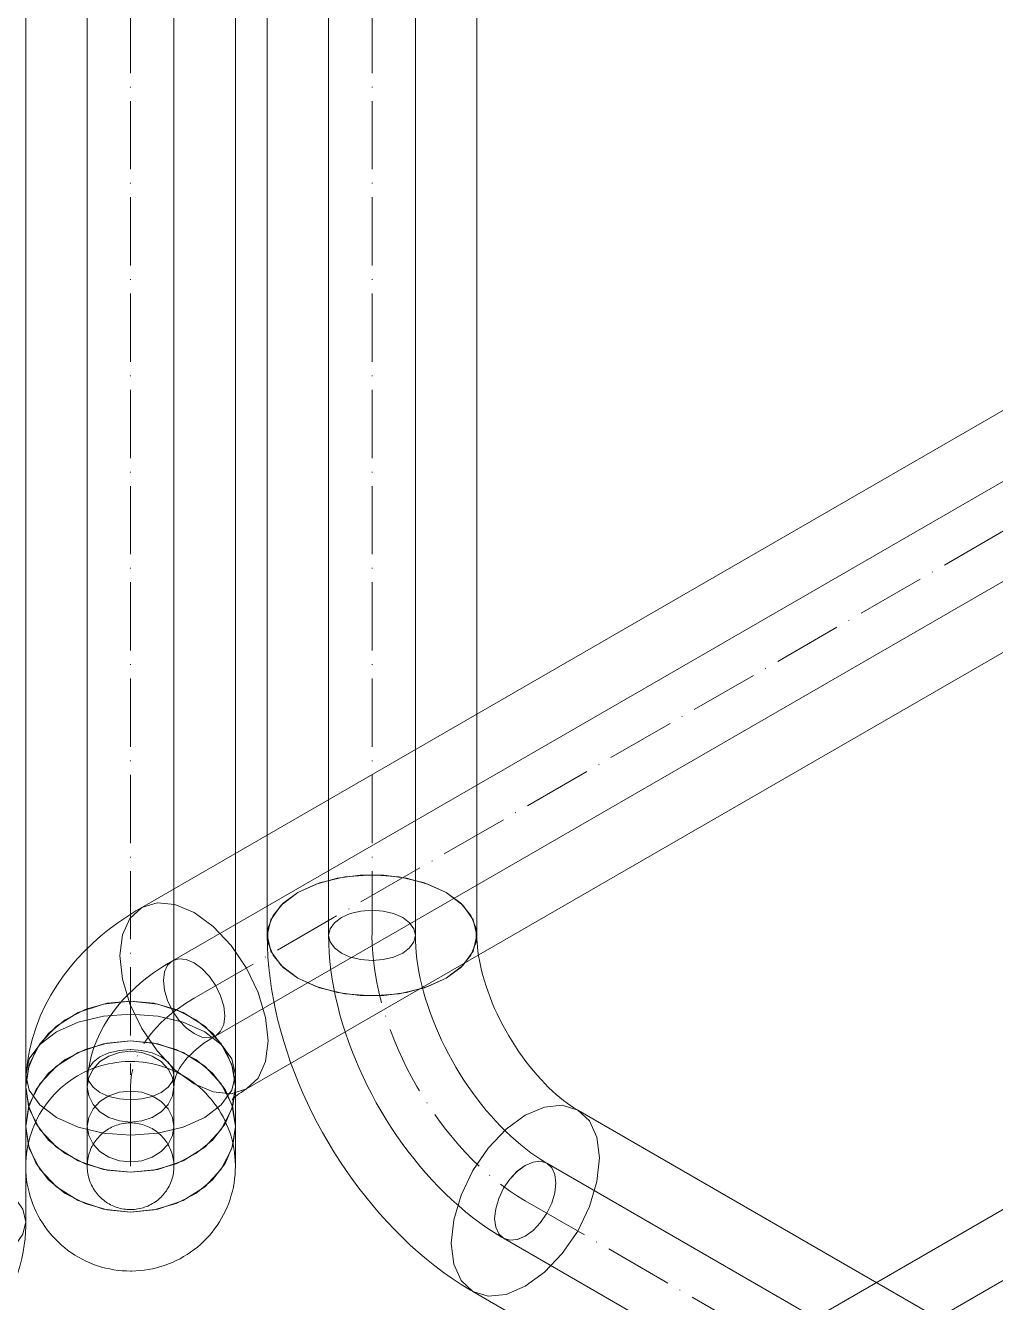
# Model space of a CAD drawing. Header units: millimetres. Extents: x -88595 to 880822, y -1054509 to -148035.
# Drawn here: x 377365.1 to 377507.2, y -314591.3 to -314404.3 of the extents above; entities that cross this region are included whole.
import ezdxf

# ---------------------------------------------------------------- set-up
doc = ezdxf.new("R2010")
doc.units = ezdxf.units.MM
doc.linetypes.add('$12$ADSK_Осевая', pattern=[14, 10, -2, 0, -2])
doc.linetypes.add('$13$ADSK_Осевая', pattern=[14, 10, -2, 0, -2])
for name, color, linetype, lineweight in [('Изоляция', 7, 'Continuous', 18), ('Трубопровод', 7, 'Continuous', 18), ('Трубопроводы', 7, 'Continuous', 18)]:
    doc.layers.add(name, color=color, linetype=linetype, lineweight=lineweight)

# ---------------------------------------------------------------- blocks, each defined once
blk = doc.blocks.new('$0$ADSK_МедьПайка_Отвод-гнутая труба - Отвод _гнутая труба_-3260024-В_ОВ3_3')
at = {"layer": 'Трубопроводы', "color": 190, "true_color": 0x8000ff}
for points in [[(14841.92, 13434.6, 0), (14840.91, 13433.84, 0), (14840.27, 13432.95, 0), (14840.06, 13432.01, 0), (14840.27, 13431.06, 0), (14840.91, 13430.17, 0), (14841.92, 13429.41, 0), (14843.23, 13428.83, 0), (14844.76, 13428.46, 0), (14846.41, 13428.34, 0), (14848.05, 13428.46, 0), (14849.58, 13428.83, 0), (14850.9, 13429.41, 0)], [(14850.9, 13429.41, 0), (14851.9, 13430.17, 0), (14852.54, 13431.06, 0), (14852.76, 13432.01, 0), (14852.54, 13432.95, 0), (14851.9, 13433.84, 0), (14850.9, 13434.6, 0), (14849.58, 13435.18, 0), (14848.05, 13435.55, 0), (14846.41, 13435.67, 0), (14844.76, 13435.55, 0), (14843.23, 13435.18, 0), (14841.92, 13434.6, 0)], [(14840.06, 13432.01, 0), (14840.08, 13430.74, 0), (14840.14, 13429.47, 0), (14840.25, 13428.19, 0), (14840.39, 13426.9, 0), (14840.58, 13425.6, 0), (14840.81, 13424.29, 0), (14841.07, 13422.99, 0), (14841.38, 13421.68, 0), (14841.72, 13420.36, 0), (14842.1, 13419.05, 0), (14842.51, 13417.74, 0), (14842.96, 13416.43, 0), (14843.45, 13415.13, 0), (14843.97, 13413.83, 0), (14844.52, 13412.54, 0), (14845.1, 13411.26, 0), (14845.72, 13409.99, 0), (14846.36, 13408.73, 0), (14847.04, 13407.49, 0), (14847.74, 13406.26, 0), (14848.47, 13405.04, 0), (14849.23, 13403.85, 0), (14850.02, 13402.68, 0), (14850.83, 13401.53, 0), (14851.67, 13400.4, 0), (14852.52, 13399.29, 0), (14853.41, 13398.21, 0), (14854.31, 13397.16, 0), (14855.23, 13396.14, 0), (14856.17, 13395.15, 0), (14857.13, 13394.19, 0), (14858.11, 13393.26, 0), (14859.11, 13392.37, 0), (14860.12, 13391.51, 0), (14861.15, 13390.69, 0), (14862.19, 13389.9, 0), (14863.24, 13389.16, 0), (14864.31, 13388.45, 0), (14865.39, 13387.79, 0), (14865.68, 13387.62, 0)], [(14852.76, 13432.01, 0), (14852.77, 13431.17, 0), (14852.81, 13430.32, 0), (14852.89, 13429.43, 0), (14852.99, 13428.52, 0), (14853.12, 13427.6, 0), (14853.29, 13426.65, 0), (14853.48, 13425.69, 0), (14853.71, 13424.71, 0), (14853.97, 13423.72, 0), (14854.26, 13422.72, 0), (14854.57, 13421.72, 0), (14854.92, 13420.71, 0), (14855.3, 13419.7, 0), (14855.7, 13418.68, 0), (14856.14, 13417.67, 0), (14856.6, 13416.66, 0), (14857.08, 13415.66, 0), (14857.59, 13414.66, 0), (14858.13, 13413.67, 0), (14858.69, 13412.7, 0), (14859.27, 13411.74, 0), (14859.87, 13410.79, 0), (14860.49, 13409.87, 0), (14861.13, 13408.96, 0), (14861.79, 13408.07, 0), (14862.46, 13407.21, 0), (14863.14, 13406.37, 0), (14863.84, 13405.55, 0), (14864.55, 13404.77, 0), (14865.27, 13404.01, 0), (14865.99, 13403.28, 0), (14866.73, 13402.59, 0), (14867.46, 13401.93, 0), (14868.2, 13401.31, 0), (14868.93, 13400.72, 0), (14869.67, 13400.16, 0), (14870.4, 13399.65, 0), (14871.12, 13399.17, 0), (14871.84, 13398.73, 0), (14872.03, 13398.62, 0)], [(14868.86, 13387.94, 0), (14870.02, 13388.78, 0), (14871.1, 13389.93, 0), (14872.03, 13391.29, 0), (14872.74, 13392.77, 0), (14873.19, 13394.28, 0), (14873.35, 13395.71, 0), (14873.19, 13396.97, 0), (14872.74, 13397.96, 0), (14872.03, 13398.62, 0), (14871.1, 13398.91, 0), (14870.02, 13398.8, 0), (14868.86, 13398.31, 0)], [(14868.86, 13398.31, 0), (14867.69, 13397.46, 0), (14866.61, 13396.31, 0), (14865.68, 13394.95, 0), (14864.97, 13393.47, 0), (14864.52, 13391.96, 0), (14864.37, 13390.53, 0), (14864.52, 13389.27, 0), (14864.97, 13388.28, 0), (14865.68, 13387.62, 0), (14866.61, 13387.33, 0), (14867.69, 13387.44, 0), (14868.86, 13387.94, 0)]]:
    blk.add_polyline3d(points, dxfattribs=at)
blk = doc.blocks.new('$0$ADSK_МедьПайка_Отвод-гнутая труба - Отвод _гнутая труба_-V96-В_ОВ3_3')
at = {"layer": 'Трубопроводы', "color": 134, "true_color": 0x00a6a6}
for points in [[(14811.05, 13415.26, 0), (14809.41, 13415.13, 0), (14807.87, 13414.77, 0), (14806.56, 13414.19, 0), (14805.55, 13413.43, 0), (14804.92, 13412.54, 0), (14804.7, 13411.59, 0), (14804.92, 13410.64, 0), (14805.55, 13409.76, 0), (14806.56, 13409, 0), (14807.87, 13408.42, 0), (14809.41, 13408.05, 0), (14811.05, 13407.93, 0)], [(14811.05, 13407.93, 0), (14812.69, 13408.05, 0), (14814.22, 13408.42, 0), (14815.54, 13409, 0), (14816.55, 13409.76, 0), (14817.18, 13410.64, 0), (14817.4, 13411.59, 0), (14817.18, 13412.54, 0), (14816.55, 13413.43, 0), (14815.54, 13414.19, 0), (14814.22, 13414.77, 0), (14812.69, 13415.13, 0), (14811.05, 13415.26, 0)], [(14804.7, 13411.59, 0), (14804.7, 13410.57, 0), (14804.7, 13409.58, 0), (14804.7, 13408.62, 0), (14804.7, 13407.7, 0), (14804.7, 13406.81, 0), (14804.7, 13405.96, 0), (14804.7, 13405.14, 0), (14804.7, 13404.37, 0), (14804.7, 13403.64, 0), (14804.7, 13402.95, 0), (14804.7, 13402.3, 0), (14804.7, 13401.69, 0), (14804.7, 13401.14, 0), (14804.7, 13400.62, 0), (14804.7, 13400.16, 0), (14804.7, 13399.74, 0), (14804.7, 13399.37, 0), (14804.7, 13399.05, 0), (14804.7, 13398.78, 0), (14804.7, 13398.56, 0), (14804.7, 13398.39, 0), (14804.7, 13398.26, 0), (14804.7, 13398.19, 0), (14804.7, 13398.17, 0)], [(14817.4, 13398.17, 0), (14817.4, 13398.2, 0), (14817.4, 13398.28, 0), (14817.4, 13398.4, 0), (14817.4, 13398.58, 0), (14817.4, 13398.81, 0), (14817.4, 13399.08, 0), (14817.4, 13399.41, 0), (14817.4, 13399.79, 0), (14817.4, 13400.21, 0), (14817.4, 13400.68, 0), (14817.4, 13401.2, 0), (14817.4, 13401.76, 0), (14817.4, 13402.37, 0), (14817.4, 13403.02, 0), (14817.4, 13403.72, 0), (14817.4, 13404.46, 0), (14817.4, 13405.24, 0), (14817.4, 13406.05, 0), (14817.4, 13406.91, 0), (14817.4, 13407.8, 0), (14817.4, 13408.73, 0), (14817.4, 13409.69, 0), (14817.4, 13410.69, 0), (14817.4, 13411.59, 0)], [(14811.05, 13398.82, 0), (14809.41, 13398.99, 0), (14807.87, 13399.51, 0), (14806.56, 13400.33, 0), (14805.55, 13401.41, 0), (14804.92, 13402.66, 0), (14804.7, 13404, 0), (14804.92, 13405.34, 0), (14805.55, 13406.59, 0), (14806.56, 13407.67, 0), (14807.87, 13408.49, 0), (14809.41, 13409.01, 0), (14811.05, 13409.19, 0)], [(14811.05, 13409.19, 0), (14812.69, 13409.01, 0), (14814.22, 13408.49, 0), (14815.54, 13407.67, 0), (14816.55, 13406.59, 0), (14817.18, 13405.34, 0), (14817.4, 13404, 0), (14817.18, 13402.66, 0), (14816.55, 13401.41, 0), (14815.54, 13400.33, 0), (14814.22, 13399.51, 0), (14812.69, 13398.99, 0), (14811.05, 13398.82, 0)], [(14804.7, 13398.17, 0), (14804.7, 13398.43, 0), (14804.72, 13398.68, 0), (14804.75, 13398.93, 0), (14804.78, 13399.19, 0), (14804.83, 13399.44, 0), (14804.88, 13399.68, 0), (14804.95, 13399.93, 0), (14805.02, 13400.17, 0), (14805.11, 13400.41, 0), (14805.2, 13400.65, 0), (14805.3, 13400.88, 0), (14805.42, 13401.11, 0), (14805.54, 13401.33, 0), (14805.67, 13401.55, 0), (14805.81, 13401.76, 0), (14805.96, 13401.97, 0), (14806.11, 13402.17, 0), (14806.28, 13402.36, 0), (14806.45, 13402.55, 0), (14806.63, 13402.73, 0), (14806.81, 13402.9, 0), (14807, 13403.07, 0), (14807.2, 13403.23, 0), (14807.41, 13403.38, 0), (14807.62, 13403.52, 0), (14807.84, 13403.65, 0), (14808.06, 13403.77, 0), (14808.28, 13403.89, 0), (14808.51, 13404, 0), (14808.75, 13404.09, 0), (14808.99, 13404.18, 0), (14809.23, 13404.26, 0), (14809.47, 13404.33, 0), (14809.72, 13404.38, 0), (14809.97, 13404.43, 0), (14810.22, 13404.47, 0), (14810.47, 13404.5, 0), (14810.73, 13404.52, 0), (14810.98, 13404.52, 0), (14811.05, 13404.52, 0)], [(14811.05, 13404.52, 0), (14811.3, 13404.52, 0), (14811.56, 13404.5, 0), (14811.81, 13404.48, 0), (14812.06, 13404.44, 0), (14812.31, 13404.4, 0), (14812.56, 13404.34, 0), (14812.8, 13404.28, 0), (14813.05, 13404.2, 0), (14813.29, 13404.12, 0), (14813.52, 13404.02, 0), (14813.75, 13403.92, 0), (14813.98, 13403.81, 0), (14814.21, 13403.69, 0), (14814.42, 13403.55, 0), (14814.64, 13403.42, 0), (14814.84, 13403.27, 0), (14815.04, 13403.11, 0), (14815.24, 13402.95, 0), (14815.42, 13402.78, 0), (14815.61, 13402.6, 0), (14815.78, 13402.41, 0), (14815.94, 13402.22, 0), (14816.1, 13402.02, 0), (14816.25, 13401.82, 0), (14816.39, 13401.61, 0), (14816.53, 13401.39, 0), (14816.65, 13401.17, 0), (14816.77, 13400.94, 0), (14816.87, 13400.71, 0), (14816.97, 13400.48, 0), (14817.06, 13400.24, 0), (14817.13, 13400, 0), (14817.2, 13399.75, 0), (14817.26, 13399.5, 0), (14817.31, 13399.25, 0), (14817.35, 13399, 0), (14817.37, 13398.75, 0), (14817.39, 13398.5, 0), (14817.4, 13398.24, 0), (14817.4, 13398.17, 0)], [(14804.7, 13398.17, 0), (14804.7, 13398.2, 0), (14804.7, 13398.28, 0), (14804.7, 13398.4, 0), (14804.7, 13398.58, 0), (14804.7, 13398.81, 0), (14804.7, 13399.08, 0), (14804.7, 13399.41, 0), (14804.7, 13399.79, 0), (14804.7, 13400.21, 0), (14804.7, 13400.68, 0), (14804.7, 13401.2, 0), (14804.7, 13401.76, 0), (14804.7, 13402.37, 0), (14804.7, 13403.02, 0), (14804.7, 13403.72, 0), (14804.7, 13404, 0)], [(14817.4, 13404, 0), (14817.4, 13403.29, 0), (14817.4, 13402.62, 0), (14817.4, 13401.99, 0), (14817.4, 13401.41, 0), (14817.4, 13400.88, 0), (14817.4, 13400.39, 0), (14817.4, 13399.94, 0), (14817.4, 13399.55, 0), (14817.4, 13399.21, 0), (14817.4, 13398.91, 0), (14817.4, 13398.66, 0), (14817.4, 13398.47, 0), (14817.4, 13398.32, 0), (14817.4, 13398.22, 0), (14817.4, 13398.18, 0), (14817.4, 13398.17, 0)], [(14811.05, 13391.82, 0), (14810.8, 13391.83, 0), (14810.54, 13391.84, 0), (14810.29, 13391.87, 0), (14810.04, 13391.91, 0), (14809.79, 13391.95, 0), (14809.54, 13392.01, 0), (14809.29, 13392.07, 0), (14809.05, 13392.15, 0), (14808.81, 13392.23, 0), (14808.58, 13392.33, 0), (14808.35, 13392.43, 0), (14808.12, 13392.54, 0), (14807.89, 13392.66, 0), (14807.68, 13392.79, 0), (14807.46, 13392.93, 0), (14807.26, 13393.08, 0), (14807.06, 13393.24, 0), (14806.86, 13393.4, 0), (14806.68, 13393.57, 0), (14806.49, 13393.75, 0), (14806.32, 13393.94, 0), (14806.16, 13394.13, 0), (14806, 13394.33, 0), (14805.85, 13394.53, 0), (14805.71, 13394.74, 0), (14805.57, 13394.96, 0), (14805.45, 13395.18, 0), (14805.33, 13395.41, 0), (14805.23, 13395.64, 0), (14805.13, 13395.87, 0), (14805.04, 13396.11, 0), (14804.97, 13396.35, 0), (14804.9, 13396.6, 0), (14804.84, 13396.85, 0), (14804.79, 13397.1, 0), (14804.75, 13397.35, 0), (14804.73, 13397.6, 0), (14804.71, 13397.85, 0), (14804.7, 13398.11, 0), (14804.7, 13398.17, 0)], [(14817.4, 13398.17, 0), (14817.39, 13397.92, 0), (14817.38, 13397.67, 0), (14817.35, 13397.41, 0), (14817.32, 13397.16, 0), (14817.27, 13396.91, 0), (14817.22, 13396.67, 0), (14817.15, 13396.42, 0), (14817.08, 13396.18, 0), (14816.99, 13395.94, 0), (14816.9, 13395.7, 0), (14816.79, 13395.47, 0), (14816.68, 13395.24, 0), (14816.56, 13395.02, 0), (14816.43, 13394.8, 0), (14816.29, 13394.59, 0), (14816.14, 13394.38, 0), (14815.99, 13394.18, 0), (14815.82, 13393.99, 0), (14815.65, 13393.8, 0), (14815.47, 13393.62, 0), (14815.29, 13393.45, 0), (14815.1, 13393.28, 0), (14814.9, 13393.12, 0), (14814.69, 13392.97, 0), (14814.48, 13392.83, 0), (14814.26, 13392.7, 0), (14814.04, 13392.57, 0), (14813.82, 13392.46, 0), (14813.59, 13392.35, 0), (14813.35, 13392.26, 0), (14813.11, 13392.17, 0), (14812.87, 13392.09, 0), (14812.63, 13392.02, 0), (14812.38, 13391.97, 0), (14812.13, 13391.92, 0), (14811.88, 13391.88, 0), (14811.63, 13391.85, 0), (14811.37, 13391.83, 0), (14811.12, 13391.82, 0), (14811.05, 13391.82, 0)]]:
    blk.add_polyline3d(points, dxfattribs=at)
blk = doc.blocks.new('$0$ADSK_МедьПайка_Отвод-гнутая труба - Отвод _гнутая труба_-3264726-В_ОВ3_3')
at = {"layer": 'Трубопроводы', "color": 134, "true_color": 0x00a6a6}
for points in [[(14804.7, 13409.83, 0), (14804.74, 13411, 0), (14804.86, 13412.17, 0), (14805.06, 13413.32, 0), (14805.34, 13414.46, 0), (14805.69, 13415.58, 0), (14806.11, 13416.67, 0), (14806.6, 13417.73, 0), (14807.15, 13418.76, 0), (14807.77, 13419.76, 0), (14808.43, 13420.72, 0), (14809.15, 13421.65, 0), (14809.92, 13422.55, 0), (14810.74, 13423.41, 0), (14811.6, 13424.24, 0), (14812.5, 13425.03, 0), (14813.44, 13425.8, 0), (14814.42, 13426.53, 0), (14815.44, 13427.22, 0), (14816.49, 13427.89, 0), (14817.17, 13428.29, 0)], [(14815.86, 13425.39, 0), (14816.01, 13426.64, 0), (14816.46, 13427.63, 0), (14817.17, 13428.29, 0), (14818.1, 13428.58, 0), (14819.19, 13428.47, 0), (14820.35, 13427.98, 0), (14821.51, 13427.13, 0), (14822.59, 13425.99, 0), (14823.52, 13424.63, 0), (14824.24, 13423.14, 0), (14824.69, 13421.63, 0), (14824.84, 13420.2, 0)], [(14824.84, 13420.2, 0), (14824.69, 13418.95, 0), (14824.24, 13417.96, 0), (14823.52, 13417.29, 0), (14822.59, 13417.01, 0), (14821.51, 13417.11, 0), (14820.35, 13417.61, 0), (14819.19, 13418.46, 0), (14818.1, 13419.6, 0), (14817.17, 13420.96, 0), (14816.46, 13422.45, 0), (14816.01, 13423.96, 0), (14815.86, 13425.39, 0)], [(14817.4, 13409.83, 0), (14817.41, 13410.13, 0), (14817.44, 13410.42, 0), (14817.49, 13410.73, 0), (14817.57, 13411.04, 0), (14817.67, 13411.37, 0), (14817.81, 13411.71, 0), (14817.97, 13412.07, 0), (14818.17, 13412.44, 0), (14818.4, 13412.82, 0), (14818.68, 13413.22, 0), (14819, 13413.63, 0), (14819.35, 13414.04, 0), (14819.76, 13414.47, 0), (14820.2, 13414.9, 0), (14820.69, 13415.33, 0), (14821.22, 13415.76, 0), (14821.8, 13416.19, 0), (14822.42, 13416.61, 0), (14823.08, 13417.03, 0), (14823.52, 13417.29, 0)], [(14817.4, 13409.83, 0), (14817.18, 13411.17, 0), (14816.55, 13412.42, 0), (14815.54, 13413.5, 0), (14814.22, 13414.32, 0), (14812.69, 13414.84, 0), (14811.05, 13415.02, 0), (14809.41, 13414.84, 0), (14807.87, 13414.32, 0), (14806.56, 13413.5, 0), (14805.55, 13412.42, 0), (14804.92, 13411.17, 0), (14804.7, 13409.83, 0)], [(14804.7, 13409.83, 0), (14804.92, 13408.49, 0), (14805.55, 13407.24, 0), (14806.56, 13406.17, 0), (14807.87, 13405.34, 0), (14809.41, 13404.82, 0), (14811.05, 13404.65, 0), (14812.69, 13404.82, 0), (14814.22, 13405.34, 0), (14815.54, 13406.17, 0), (14816.55, 13407.24, 0), (14817.18, 13408.49, 0), (14817.4, 13409.83, 0)]]:
    blk.add_polyline3d(points, dxfattribs=at)

msp = doc.modelspace()

# ---------------------------------------------------------------- linework, layer by layer
at = {"layer": 'Изоляция', "color": 134, "true_color": 0x00a6a6}
for p, q in [((377365.16, -313005.34), (377365.16, -314557.97)), ((377395.86, -314557.97), (377395.86, -313005.34)), ((377674.35, -314364.77), (377382.14, -314533.47)), ((377397.49, -314560.06), (377689.7, -314391.35)), ((377365.16, -314559.73), (377365.16, -314565.56)), ((377395.86, -314565.56), (377395.86, -314559.73))]:
    msp.add_line(p, q, dxfattribs=at)
at = {"layer": 'Изоляция', "color": 190, "true_color": 0x8000ff}
for p, q in [((377400.52, -313005.34), (377400.52, -314537.55)), ((377431.22, -314537.55), (377431.22, -313005.34)), ((377365.17, -314579.5), (377365.17, -314150.64)), ((377806.58, -314405.49), (377421, -314628.1)), ((378009.2, -314888.32), (377445.99, -314563.15)), ((377430.64, -314589.73), (377993.85, -314914.9))]:
    msp.add_line(p, q, dxfattribs=at)
for points in [[(377405.01, -314531.29, 0), (377408.19, -314529.88, 0), (377411.89, -314528.99, 0), (377415.87, -314528.69, 0), (377419.84, -314528.99, 0), (377423.54, -314529.88, 0), (377426.72, -314531.29, 0)], [(377426.72, -314531.29, 0), (377424.03, -314530.05, 0), (377420.93, -314529.19, 0), (377417.58, -314528.75, 0), (377414.15, -314528.75, 0), (377410.79, -314529.19, 0), (377407.7, -314530.05, 0), (377405.01, -314531.29, 0)], [(377405.01, -314543.82, 0), (377402.57, -314541.99, 0), (377401.04, -314539.85, 0), (377400.52, -314537.55, 0), (377401.04, -314535.26, 0), (377402.57, -314533.12, 0), (377405.01, -314531.29, 0)], [(377405.01, -314531.29, 0), (377402.87, -314532.84, 0), (377401.38, -314534.63, 0), (377400.61, -314536.56, 0), (377400.61, -314538.55, 0), (377401.38, -314540.48, 0), (377402.87, -314542.27, 0), (377405.01, -314543.82, 0)], [(377426.72, -314543.82, 0), (377428.86, -314542.27, 0), (377430.36, -314540.48, 0), (377431.12, -314538.55, 0), (377431.12, -314536.56, 0), (377430.35, -314534.63, 0), (377428.86, -314532.84, 0), (377426.72, -314531.29, 0)], [(377426.72, -314531.29, 0), (377429.16, -314533.12, 0), (377430.69, -314535.26, 0), (377431.22, -314537.55, 0), (377430.69, -314539.85, 0), (377429.16, -314541.99, 0), (377426.72, -314543.82, 0)], [(377400.52, -314537.55, 0), (377400.54, -314539.12, 0), (377400.62, -314540.69, 0), (377400.75, -314542.26, 0), (377400.93, -314543.82, 0), (377401.16, -314545.38, 0), (377401.43, -314546.94, 0), (377401.74, -314548.49, 0), (377402.1, -314550.04, 0), (377402.5, -314551.58, 0), (377402.95, -314553.11, 0), (377403.43, -314554.64, 0), (377403.95, -314556.16, 0), (377404.51, -314557.67, 0), (377405.11, -314559.17, 0), (377405.75, -314560.66, 0), (377406.42, -314562.13, 0), (377407.12, -314563.59, 0), (377407.86, -314565.03, 0), (377408.64, -314566.46, 0), (377409.45, -314567.87, 0), (377410.29, -314569.26, 0), (377411.16, -314570.63, 0), (377412.06, -314571.98, 0), (377412.99, -314573.3, 0), (377413.96, -314574.6, 0), (377414.95, -314575.88, 0), (377415.97, -314577.12, 0), (377417.01, -314578.34, 0), (377418.09, -314579.53, 0), (377419.19, -314580.69, 0), (377420.32, -314581.82, 0), (377421.47, -314582.92, 0), (377422.65, -314583.97, 0), (377423.86, -314585, 0), (377425.09, -314585.98, 0), (377426.34, -314586.93, 0), (377427.63, -314587.84, 0), (377428.94, -314588.7, 0), (377430.28, -314589.52, 0), (377430.64, -314589.73, 0)], [(377431.22, -314537.55, 0), (377431.23, -314538.08, 0), (377431.25, -314538.65, 0), (377431.3, -314539.25, 0), (377431.38, -314539.88, 0), (377431.47, -314540.55, 0), (377431.59, -314541.24, 0), (377431.74, -314541.96, 0), (377431.91, -314542.7, 0), (377432.11, -314543.46, 0), (377432.33, -314544.23, 0), (377432.58, -314545.02, 0), (377432.86, -314545.82, 0), (377433.16, -314546.63, 0), (377433.48, -314547.44, 0), (377433.83, -314548.26, 0), (377434.2, -314549.07, 0), (377434.6, -314549.89, 0), (377435.01, -314550.7, 0), (377435.45, -314551.5, 0), (377435.9, -314552.3, 0), (377436.38, -314553.08, 0), (377436.87, -314553.85, 0), (377437.37, -314554.6, 0), (377437.89, -314555.34, 0), (377438.42, -314556.05, 0), (377438.96, -314556.75, 0), (377439.51, -314557.42, 0), (377440.06, -314558.06, 0), (377440.62, -314558.68, 0), (377441.18, -314559.27, 0), (377441.73, -314559.83, 0), (377442.29, -314560.36, 0), (377442.84, -314560.85, 0), (377443.38, -314561.31, 0), (377443.92, -314561.74, 0), (377444.43, -314562.13, 0), (377444.93, -314562.48, 0), (377445.42, -314562.8, 0), (377445.87, -314563.08, 0), (377445.99, -314563.15, 0)], [(377405.01, -314543.82, 0), (377407.7, -314545.06, 0), (377410.8, -314545.92, 0), (377414.15, -314546.36, 0), (377417.59, -314546.36, 0), (377420.94, -314545.92, 0), (377424.03, -314545.06, 0), (377426.72, -314543.82, 0)], [(377426.72, -314543.82, 0), (377423.54, -314545.23, 0), (377419.84, -314546.11, 0), (377415.87, -314546.42, 0), (377411.89, -314546.11, 0), (377408.19, -314545.23, 0), (377405.01, -314543.82, 0)], [(377438.32, -314563.91, 0), (377441.13, -314562.71, 0), (377443.74, -314562.45, 0), (377445.99, -314563.15, 0), (377447.72, -314564.75, 0), (377448.8, -314567.14, 0), (377449.17, -314570.17, 0)], [(377449.17, -314570.17, 0), (377448.8, -314567.14, 0), (377447.72, -314564.75, 0), (377445.99, -314563.15, 0), (377443.74, -314562.45, 0), (377441.13, -314562.71, 0), (377438.32, -314563.91, 0)], [(377427.46, -314582.71, 0), (377427.83, -314579.25, 0), (377428.92, -314575.6, 0), (377430.64, -314572.01, 0), (377432.89, -314568.72, 0), (377435.51, -314565.96, 0), (377438.32, -314563.91, 0)], [(377438.32, -314563.91, 0), (377435.51, -314565.96, 0), (377432.89, -314568.72, 0), (377430.64, -314572.01, 0), (377428.92, -314575.6, 0), (377427.83, -314579.25, 0), (377427.46, -314582.71, 0)], [(377449.17, -314570.17, 0), (377448.8, -314573.63, 0), (377447.72, -314577.28, 0), (377445.99, -314580.87, 0), (377443.74, -314584.16, 0), (377441.13, -314586.92, 0), (377438.32, -314588.97, 0)], [(377438.32, -314588.97, 0), (377441.13, -314586.92, 0), (377443.74, -314584.16, 0), (377445.99, -314580.87, 0), (377447.72, -314577.28, 0), (377448.8, -314573.63, 0), (377449.17, -314570.17, 0)], [(377361.6, -314574.53, 0), (377363.54, -314575.99, 0), (377364.75, -314577.68, 0), (377365.17, -314579.5, 0), (377364.75, -314581.32, 0), (377363.54, -314583.02, 0), (377361.6, -314584.47, 0)], [(377355.79, -314597.31, 0), (377356.82, -314596.67, 0), (377357.79, -314595.97, 0), (377358.71, -314595.2, 0), (377359.57, -314594.38, 0), (377360.36, -314593.52, 0), (377361.08, -314592.62, 0), (377361.74, -314591.69, 0), (377362.33, -314590.75, 0), (377362.85, -314589.78, 0), (377363.31, -314588.81, 0), (377363.71, -314587.83, 0), (377364.06, -314586.86, 0), (377364.35, -314585.88, 0), (377364.59, -314584.9, 0), (377364.79, -314583.93, 0), (377364.94, -314582.96, 0), (377365.05, -314582, 0), (377365.12, -314581.05, 0), (377365.16, -314580.1, 0), (377365.17, -314579.5, 0)], [(377438.32, -314588.97, 0), (377435.51, -314590.17, 0), (377432.89, -314590.43, 0), (377430.64, -314589.73, 0), (377428.92, -314588.13, 0), (377427.83, -314585.74, 0), (377427.46, -314582.71, 0)], [(377427.46, -314582.71, 0), (377427.83, -314585.74, 0), (377428.92, -314588.13, 0), (377430.64, -314589.73, 0), (377432.89, -314590.43, 0), (377435.51, -314590.17, 0), (377438.32, -314588.97, 0)]]:
    msp.add_polyline3d(points, dxfattribs=at)
at = {"layer": 'Изоляция', "color": 134, "true_color": 0x00a6a6}
for points in [[(377389.81, -314534.23, 0), (377387, -314533.04, 0), (377384.38, -314532.78, 0), (377382.14, -314533.47, 0), (377380.41, -314535.07, 0), (377379.33, -314537.47, 0), (377378.96, -314540.5, 0)], [(377378.96, -314540.5, 0), (377379.33, -314537.47, 0), (377380.41, -314535.07, 0), (377382.14, -314533.47, 0), (377384.38, -314532.78, 0), (377387, -314533.04, 0), (377389.81, -314534.23, 0)], [(377365.16, -314559.73, 0), (377365.22, -314557.93, 0), (377365.41, -314556.15, 0), (377365.71, -314554.4, 0), (377366.13, -314552.68, 0), (377366.66, -314551, 0), (377367.29, -314549.38, 0), (377368.01, -314547.82, 0), (377368.81, -314546.32, 0), (377369.69, -314544.89, 0), (377370.63, -314543.52, 0), (377371.64, -314542.22, 0), (377372.7, -314540.99, 0), (377373.81, -314539.81, 0), (377374.96, -314538.7, 0), (377376.16, -314537.65, 0), (377377.39, -314536.65, 0), (377378.65, -314535.71, 0), (377379.95, -314534.82, 0), (377381.28, -314533.98, 0), (377382.14, -314533.47, 0)], [(377400.66, -314553.03, 0), (377400.29, -314549.58, 0), (377399.21, -314545.93, 0), (377397.49, -314542.34, 0), (377395.24, -314539.05, 0), (377392.62, -314536.28, 0), (377389.81, -314534.23, 0)], [(377389.81, -314534.23, 0), (377392.62, -314536.28, 0), (377395.24, -314539.05, 0), (377397.49, -314542.34, 0), (377399.21, -314545.93, 0), (377400.29, -314549.58, 0), (377400.66, -314553.03, 0)], [(377378.96, -314540.5, 0), (377379.33, -314543.96, 0), (377380.41, -314547.61, 0), (377382.14, -314551.2, 0), (377384.38, -314554.49, 0), (377387, -314557.25, 0), (377389.81, -314559.3, 0)], [(377389.81, -314559.3, 0), (377387, -314557.25, 0), (377384.38, -314554.49, 0), (377382.14, -314551.2, 0), (377380.41, -314547.61, 0), (377379.33, -314543.96, 0), (377378.96, -314540.5, 0)], [(377365.16, -314559.73, 0), (377365.68, -314556.49, 0), (377367.22, -314553.46, 0), (377369.66, -314550.87, 0), (377372.84, -314548.88, 0), (377376.54, -314547.62, 0), (377380.51, -314547.2, 0)], [(377380.51, -314547.2, 0), (377377.09, -314547.51, 0), (377373.85, -314548.44, 0), (377370.94, -314549.93, 0), (377368.51, -314551.92, 0), (377366.68, -314554.29, 0), (377365.55, -314556.94, 0), (377365.16, -314559.73, 0)], [(377380.51, -314547.2, 0), (377384.48, -314547.62, 0), (377388.19, -314548.88, 0), (377391.37, -314550.87, 0), (377393.8, -314553.46, 0), (377395.34, -314556.49, 0), (377395.86, -314559.73, 0)], [(377395.86, -314559.73, 0), (377395.48, -314556.94, 0), (377394.34, -314554.29, 0), (377392.51, -314551.91, 0), (377390.08, -314549.93, 0), (377387.17, -314548.44, 0), (377383.93, -314547.51, 0), (377380.51, -314547.2, 0)], [(377380.51, -314549.1, 0), (377376.54, -314549.41, 0), (377372.84, -314550.29, 0), (377369.66, -314551.7, 0), (377367.22, -314553.54, 0), (377365.68, -314555.67, 0), (377365.16, -314557.97, 0)], [(377369.66, -314551.7, 0), (377372.84, -314550.29, 0), (377376.54, -314549.41, 0), (377380.51, -314549.1, 0), (377384.48, -314549.41, 0), (377388.19, -314550.29, 0), (377391.37, -314551.7, 0)], [(377395.86, -314557.97, 0), (377395.34, -314555.67, 0), (377393.8, -314553.54, 0), (377391.37, -314551.7, 0), (377388.19, -314550.29, 0), (377384.48, -314549.41, 0), (377380.51, -314549.1, 0)], [(377369.66, -314564.23, 0), (377367.22, -314562.4, 0), (377365.68, -314560.26, 0), (377365.16, -314557.97, 0), (377365.68, -314555.67, 0), (377367.22, -314553.54, 0), (377369.66, -314551.7, 0)], [(377380.51, -314553.03, 0), (377376.54, -314553.45, 0), (377372.84, -314554.71, 0), (377369.66, -314556.7, 0), (377367.22, -314559.29, 0), (377365.68, -314562.32, 0), (377365.16, -314565.56, 0)], [(377365.16, -314565.56, 0), (377365.55, -314562.77, 0), (377366.68, -314560.12, 0), (377368.51, -314557.74, 0), (377370.94, -314555.76, 0), (377373.85, -314554.27, 0), (377377.1, -314553.34, 0), (377380.51, -314553.03, 0)], [(377395.86, -314565.56, 0), (377395.34, -314562.32, 0), (377393.8, -314559.29, 0), (377391.37, -314556.7, 0), (377388.19, -314554.71, 0), (377384.48, -314553.45, 0), (377380.51, -314553.03, 0)], [(377380.51, -314553.03, 0), (377383.93, -314553.34, 0), (377387.17, -314554.27, 0), (377390.08, -314555.76, 0), (377392.51, -314557.75, 0), (377394.34, -314560.12, 0), (377395.48, -314562.77, 0), (377395.86, -314565.56, 0)], [(377389.81, -314559.3, 0), (377392.62, -314560.5, 0), (377395.24, -314560.75, 0), (377397.49, -314560.06, 0), (377399.21, -314558.46, 0), (377400.29, -314556.06, 0), (377400.66, -314553.03, 0)], [(377400.66, -314553.03, 0), (377400.29, -314556.06, 0), (377399.21, -314558.46, 0), (377397.49, -314560.06, 0), (377395.24, -314560.75, 0), (377392.62, -314560.5, 0), (377389.81, -314559.3, 0)], [(377391.37, -314551.7, 0), (377393.8, -314553.54, 0), (377395.34, -314555.67, 0), (377395.86, -314557.97, 0), (377395.34, -314560.26, 0), (377393.8, -314562.4, 0), (377391.37, -314564.23, 0)], [(377365.16, -314571.39, 0), (377365.17, -314570.77, 0), (377365.21, -314570.16, 0), (377365.27, -314569.55, 0), (377365.36, -314568.94, 0), (377365.47, -314568.34, 0), (377365.6, -314567.74, 0), (377365.76, -314567.14, 0), (377365.94, -314566.56, 0), (377366.15, -314565.98, 0), (377366.37, -314565.41, 0), (377366.62, -314564.85, 0), (377366.9, -314564.3, 0), (377367.19, -314563.76, 0), (377367.51, -314563.23, 0), (377367.84, -314562.72, 0), (377368.2, -314562.22, 0), (377368.58, -314561.73, 0), (377368.97, -314561.26, 0), (377369.39, -314560.81, 0), (377369.82, -314560.37, 0), (377370.27, -314559.96, 0), (377370.73, -314559.56, 0), (377371.21, -314559.17, 0), (377371.71, -314558.81, 0), (377372.22, -314558.47, 0), (377372.74, -314558.15, 0), (377373.28, -314557.85, 0), (377373.82, -314557.57, 0), (377374.38, -314557.31, 0), (377374.95, -314557.08, 0), (377375.53, -314556.87, 0), (377376.11, -314556.68, 0), (377376.7, -314556.52, 0), (377377.3, -314556.38, 0), (377377.9, -314556.26, 0), (377378.51, -314556.17, 0), (377379.12, -314556.1, 0), (377379.73, -314556.06, 0), (377380.35, -314556.04, 0), (377380.51, -314556.04, 0)], [(377380.51, -314556.04, 0), (377381.13, -314556.05, 0), (377381.74, -314556.09, 0), (377382.35, -314556.15, 0), (377382.96, -314556.23, 0), (377383.56, -314556.34, 0), (377384.16, -314556.48, 0), (377384.75, -314556.63, 0), (377385.34, -314556.82, 0), (377385.92, -314557.02, 0), (377386.49, -314557.25, 0), (377387.05, -314557.5, 0), (377387.6, -314557.77, 0), (377388.14, -314558.07, 0), (377388.66, -314558.38, 0), (377389.18, -314558.72, 0), (377389.68, -314559.07, 0), (377390.16, -314559.45, 0), (377390.63, -314559.85, 0), (377391.09, -314560.26, 0), (377391.52, -314560.69, 0), (377391.94, -314561.14, 0), (377392.34, -314561.61, 0), (377392.72, -314562.09, 0), (377393.09, -314562.58, 0), (377393.43, -314563.09, 0), (377393.75, -314563.62, 0), (377394.05, -314564.15, 0), (377394.33, -314564.7, 0), (377394.58, -314565.26, 0), (377394.82, -314565.82, 0), (377395.03, -314566.4, 0), (377395.22, -314566.99, 0), (377395.38, -314567.58, 0), (377395.52, -314568.17, 0), (377395.64, -314568.78, 0), (377395.73, -314569.38, 0), (377395.8, -314569.99, 0), (377395.84, -314570.61, 0), (377395.86, -314571.22, 0), (377395.86, -314571.39, 0)], [(377365.16, -314557.97, 0), (377365.16, -314558.99, 0), (377365.16, -314559.98, 0), (377365.16, -314560.94, 0), (377365.16, -314561.86, 0), (377365.16, -314562.75, 0), (377365.16, -314563.6, 0), (377365.16, -314564.42, 0), (377365.16, -314565.19, 0), (377365.16, -314565.92, 0), (377365.16, -314566.62, 0), (377365.16, -314567.26, 0), (377365.16, -314567.87, 0), (377365.16, -314568.43, 0), (377365.16, -314568.94, 0), (377365.16, -314569.4, 0), (377365.16, -314569.82, 0), (377365.16, -314570.19, 0), (377365.16, -314570.51, 0), (377365.16, -314570.78, 0), (377365.16, -314571, 0), (377365.16, -314571.18, 0), (377365.16, -314571.3, 0), (377365.16, -314571.37, 0), (377365.16, -314571.39, 0)], [(377365.16, -314557.97, 0), (377365.68, -314560.26, 0), (377367.22, -314562.4, 0), (377369.66, -314564.23, 0), (377372.84, -314565.64, 0), (377376.54, -314566.53, 0), (377380.51, -314566.83, 0)], [(377380.51, -314566.83, 0), (377384.48, -314566.53, 0), (377388.19, -314565.64, 0), (377391.37, -314564.23, 0), (377393.8, -314562.4, 0), (377395.34, -314560.26, 0), (377395.86, -314557.97, 0)], [(377395.86, -314571.39, 0), (377395.86, -314571.36, 0), (377395.86, -314571.28, 0), (377395.86, -314571.16, 0), (377395.86, -314570.98, 0), (377395.86, -314570.75, 0), (377395.86, -314570.48, 0), (377395.86, -314570.15, 0), (377395.86, -314569.77, 0), (377395.86, -314569.35, 0), (377395.86, -314568.88, 0), (377395.86, -314568.36, 0), (377395.86, -314567.8, 0), (377395.86, -314567.19, 0), (377395.86, -314566.54, 0), (377395.86, -314565.84, 0), (377395.86, -314565.1, 0), (377395.86, -314564.32, 0), (377395.86, -314563.51, 0), (377395.86, -314562.65, 0), (377395.86, -314561.76, 0), (377395.86, -314560.83, 0), (377395.86, -314559.87, 0), (377395.86, -314558.87, 0), (377395.86, -314557.97, 0)], [(377380.51, -314572.26, 0), (377376.54, -314571.84, 0), (377372.84, -314570.58, 0), (377369.66, -314568.59, 0), (377367.22, -314566, 0), (377365.68, -314562.97, 0), (377365.16, -314559.73, 0)], [(377365.16, -314559.73, 0), (377365.55, -314562.52, 0), (377366.68, -314565.17, 0), (377368.51, -314567.55, 0), (377370.94, -314569.53, 0), (377373.85, -314571.02, 0), (377377.1, -314571.95, 0), (377380.51, -314572.26, 0)], [(377395.86, -314559.73, 0), (377395.34, -314562.97, 0), (377393.8, -314566, 0), (377391.37, -314568.59, 0), (377388.19, -314570.58, 0), (377384.48, -314571.84, 0), (377380.51, -314572.26, 0)], [(377380.51, -314572.26, 0), (377383.93, -314571.95, 0), (377387.17, -314571.02, 0), (377390.08, -314569.53, 0), (377392.51, -314567.54, 0), (377394.34, -314565.17, 0), (377395.48, -314562.52, 0), (377395.86, -314559.73, 0)], [(377395.86, -314559.73, 0), (377395.85, -314560.06, 0), (377395.82, -314560.38, 0), (377395.77, -314560.67, 0), (377395.7, -314560.94, 0), (377395.63, -314561.17, 0), (377395.55, -314561.36, 0), (377395.49, -314561.51, 0), (377395.44, -314561.6, 0), (377395.41, -314561.66, 0), (377395.4, -314561.66, 0)], [(377395.4, -314561.66, 0), (377395.42, -314561.64, 0), (377395.47, -314561.58, 0), (377395.56, -314561.48, 0), (377395.69, -314561.34, 0), (377395.87, -314561.18, 0), (377396.1, -314560.99, 0), (377396.37, -314560.78, 0), (377396.69, -314560.56, 0), (377397.06, -314560.32, 0), (377397.48, -314560.07, 0), (377397.49, -314560.06, 0)], [(377391.37, -314564.23, 0), (377388.19, -314565.64, 0), (377384.48, -314566.53, 0), (377380.51, -314566.83, 0), (377376.54, -314566.53, 0), (377372.84, -314565.64, 0), (377369.66, -314564.23, 0)], [(377365.16, -314565.56, 0), (377365.68, -314568.8, 0), (377367.22, -314571.83, 0), (377369.66, -314574.42, 0), (377372.84, -314576.41, 0), (377376.54, -314577.67, 0), (377380.51, -314578.09, 0)], [(377365.16, -314571.39, 0), (377365.16, -314571.36, 0), (377365.16, -314571.28, 0), (377365.16, -314571.16, 0), (377365.16, -314570.98, 0), (377365.16, -314570.75, 0), (377365.16, -314570.48, 0), (377365.16, -314570.15, 0), (377365.16, -314569.77, 0), (377365.16, -314569.35, 0), (377365.16, -314568.88, 0), (377365.16, -314568.36, 0), (377365.16, -314567.8, 0), (377365.16, -314567.19, 0), (377365.16, -314566.54, 0), (377365.16, -314565.84, 0), (377365.16, -314565.56, 0)], [(377380.51, -314578.09, 0), (377377.09, -314577.78, 0), (377373.85, -314576.85, 0), (377370.94, -314575.36, 0), (377368.51, -314573.37, 0), (377366.68, -314571, 0), (377365.55, -314568.35, 0), (377365.16, -314565.56, 0)], [(377380.51, -314578.09, 0), (377384.48, -314577.67, 0), (377388.19, -314576.41, 0), (377391.37, -314574.42, 0), (377393.8, -314571.83, 0), (377395.34, -314568.8, 0), (377395.86, -314565.56, 0)], [(377395.86, -314565.56, 0), (377395.48, -314568.35, 0), (377394.34, -314571, 0), (377392.51, -314573.38, 0), (377390.08, -314575.36, 0), (377387.17, -314576.85, 0), (377383.93, -314577.78, 0), (377380.51, -314578.09, 0)], [(377395.86, -314565.56, 0), (377395.86, -314566.27, 0), (377395.86, -314566.94, 0), (377395.86, -314567.57, 0), (377395.86, -314568.15, 0), (377395.86, -314568.68, 0), (377395.86, -314569.17, 0), (377395.86, -314569.62, 0), (377395.86, -314570.01, 0), (377395.86, -314570.36, 0), (377395.86, -314570.65, 0), (377395.86, -314570.9, 0), (377395.86, -314571.1, 0), (377395.86, -314571.24, 0), (377395.86, -314571.34, 0), (377395.86, -314571.38, 0), (377395.86, -314571.39, 0)], [(377380.51, -314586.74, 0), (377379.9, -314586.72, 0), (377379.28, -314586.69, 0), (377378.67, -314586.63, 0), (377378.07, -314586.54, 0), (377377.46, -314586.43, 0), (377376.86, -314586.3, 0), (377376.27, -314586.14, 0), (377375.68, -314585.96, 0), (377375.1, -314585.75, 0), (377374.53, -314585.52, 0), (377373.97, -314585.27, 0), (377373.42, -314585, 0), (377372.88, -314584.71, 0), (377372.36, -314584.39, 0), (377371.84, -314584.06, 0), (377371.34, -314583.7, 0), (377370.86, -314583.32, 0), (377370.39, -314582.93, 0), (377369.94, -314582.51, 0), (377369.5, -314582.08, 0), (377369.08, -314581.63, 0), (377368.68, -314581.17, 0), (377368.3, -314580.69, 0), (377367.94, -314580.19, 0), (377367.59, -314579.68, 0), (377367.27, -314579.16, 0), (377366.97, -314578.62, 0), (377366.69, -314578.07, 0), (377366.44, -314577.52, 0), (377366.2, -314576.95, 0), (377365.99, -314576.37, 0), (377365.81, -314575.79, 0), (377365.64, -314575.2, 0), (377365.5, -314574.6, 0), (377365.38, -314574, 0), (377365.29, -314573.39, 0), (377365.22, -314572.78, 0), (377365.18, -314572.17, 0), (377365.16, -314571.55, 0), (377365.16, -314571.39, 0)], [(377395.86, -314571.39, 0), (377395.85, -314572, 0), (377395.81, -314572.61, 0), (377395.75, -314573.22, 0), (377395.67, -314573.83, 0), (377395.56, -314574.44, 0), (377395.42, -314575.03, 0), (377395.26, -314575.63, 0), (377395.08, -314576.21, 0), (377394.88, -314576.79, 0), (377394.65, -314577.36, 0), (377394.4, -314577.92, 0), (377394.13, -314578.47, 0), (377393.83, -314579.01, 0), (377393.52, -314579.54, 0), (377393.18, -314580.05, 0), (377392.82, -314580.55, 0), (377392.45, -314581.04, 0), (377392.05, -314581.51, 0), (377391.64, -314581.96, 0), (377391.21, -314582.4, 0), (377390.76, -314582.82, 0), (377390.29, -314583.22, 0), (377389.81, -314583.6, 0), (377389.31, -314583.96, 0), (377388.8, -314584.3, 0), (377388.28, -314584.62, 0), (377387.75, -314584.92, 0), (377387.2, -314585.2, 0), (377386.64, -314585.46, 0), (377386.07, -314585.69, 0), (377385.5, -314585.9, 0), (377384.91, -314586.09, 0), (377384.32, -314586.26, 0), (377383.72, -314586.4, 0), (377383.12, -314586.51, 0), (377382.51, -314586.61, 0), (377381.9, -314586.67, 0), (377381.29, -314586.72, 0), (377380.68, -314586.74, 0), (377380.51, -314586.74, 0)]]:
    msp.add_polyline3d(points, dxfattribs=at)
at = {"layer": 'Трубопровод', "color": 134, "true_color": 0x00a6a6}
for p, q in [((377374.16, -313005.34), (377374.16, -314557.97)), ((377386.86, -314557.97), (377386.86, -313005.34)), ((377678.85, -314372.56), (377386.64, -314541.27)), ((377392.99, -314552.27), (377685.2, -314383.56)), ((377374.16, -314559.73), (377374.16, -314565.56)), ((377386.86, -314565.56), (377386.86, -314559.73))]:
    msp.add_line(p, q, dxfattribs=at)
at = {"layer": 'Трубопровод', "color": 134, "linetype": '$12$ADSK_Осевая', "true_color": 0x00a6a6}
for p, q in [((377380.51, -313005.34), (377380.51, -314557.97)), ((377380.51, -313005.34), (377380.51, -314557.97)), ((377389.81, -314546.77), (377682.02, -314378.06)), ((377389.81, -314546.77), (377682.02, -314378.06)), ((377380.51, -314565.56), (377380.51, -314559.73)), ((377380.51, -314565.56), (377380.51, -314559.73))]:
    msp.add_line(p, q, dxfattribs=at)
at = {"layer": 'Трубопровод', "color": 190, "true_color": 0x8000ff}
for p, q in [((377409.52, -313005.34), (377409.52, -314537.55)), ((377422.22, -314537.55), (377422.22, -313005.34)), ((377811.08, -314413.28), (377425.5, -314635.9)), ((378004.7, -314896.11), (377441.49, -314570.94)), ((377435.14, -314581.94), (377998.35, -314907.11))]:
    msp.add_line(p, q, dxfattribs=at)
at = {"layer": 'Трубопровод', "color": 190, "linetype": '$12$ADSK_Осевая', "true_color": 0x8000ff}
for p, q in [((377415.87, -313005.34), (377415.87, -314537.55)), ((377415.87, -313005.34), (377415.87, -314537.55)), ((377438.32, -314576.44), (378001.53, -314901.61)), ((377438.32, -314576.44), (378001.53, -314901.61))]:
    msp.add_line(p, q, dxfattribs=at)
at = {"layer": 'Трубопровод', "color": 190, "true_color": 0x8000ff}
for points in [[(377411.38, -314534.96, 0), (377412.69, -314534.38, 0), (377414.22, -314534.01, 0), (377415.87, -314533.89, 0), (377417.51, -314534.01, 0), (377419.04, -314534.38, 0), (377420.36, -314534.96, 0)], [(377411.38, -314540.15, 0), (377410.37, -314539.39, 0), (377409.73, -314538.5, 0), (377409.52, -314537.55, 0), (377409.73, -314536.61, 0), (377410.37, -314535.72, 0), (377411.38, -314534.96, 0)], [(377420.36, -314534.96, 0), (377421.37, -314535.72, 0), (377422, -314536.61, 0), (377422.22, -314537.55, 0), (377422, -314538.5, 0), (377421.37, -314539.39, 0), (377420.36, -314540.15, 0)], [(377420.36, -314540.15, 0), (377419.04, -314540.73, 0), (377417.51, -314541.1, 0), (377415.87, -314541.22, 0), (377414.22, -314541.1, 0), (377412.69, -314540.73, 0), (377411.38, -314540.15, 0)], [(377433.83, -314579.03, 0), (377433.98, -314577.6, 0), (377434.43, -314576.09, 0), (377435.14, -314574.61, 0), (377436.07, -314573.25, 0), (377437.16, -314572.1, 0), (377438.32, -314571.26, 0)], [(377438.32, -314571.26, 0), (377439.48, -314570.76, 0), (377440.56, -314570.65, 0), (377441.49, -314570.94, 0), (377442.21, -314571.6, 0), (377442.65, -314572.59, 0), (377442.81, -314573.85, 0)], [(377442.81, -314573.85, 0), (377442.65, -314575.28, 0), (377442.21, -314576.79, 0), (377441.49, -314578.27, 0), (377440.56, -314579.63, 0), (377439.48, -314580.78, 0), (377438.32, -314581.63, 0)], [(377438.32, -314581.63, 0), (377437.16, -314582.12, 0), (377436.07, -314582.23, 0), (377435.14, -314581.94, 0), (377434.43, -314581.28, 0), (377433.98, -314580.29, 0), (377433.83, -314579.03, 0)]]:
    msp.add_polyline3d(points, dxfattribs=at)
at = {"layer": 'Трубопровод', "color": 134, "true_color": 0x00a6a6}
for points in [[(377389.81, -314541.58, 0), (377388.65, -314541.09, 0), (377387.57, -314540.98, 0), (377386.64, -314541.27, 0), (377385.92, -314541.93, 0), (377385.47, -314542.92, 0), (377385.32, -314544.18, 0)], [(377394.3, -314549.36, 0), (377394.15, -314547.93, 0), (377393.7, -314546.42, 0), (377392.99, -314544.93, 0), (377392.06, -314543.57, 0), (377390.97, -314542.43, 0), (377389.81, -314541.58, 0)], [(377385.32, -314544.18, 0), (377385.47, -314545.61, 0), (377385.92, -314547.11, 0), (377386.64, -314548.6, 0), (377387.57, -314549.96, 0), (377388.65, -314551.1, 0), (377389.81, -314551.95, 0)], [(377389.81, -314551.95, 0), (377390.97, -314552.45, 0), (377392.06, -314552.55, 0), (377392.99, -314552.27, 0), (377393.7, -314551.61, 0), (377394.15, -314550.61, 0), (377394.3, -314549.36, 0)], [(377374.16, -314559.73, 0), (377374.38, -314558.39, 0), (377375.01, -314557.14, 0), (377376.02, -314556.06, 0), (377377.34, -314555.24, 0), (377378.87, -314554.72, 0), (377380.51, -314554.54, 0)], [(377376.02, -314555.37, 0), (377377.34, -314554.79, 0), (377378.87, -314554.43, 0), (377380.51, -314554.3, 0), (377382.15, -314554.43, 0), (377383.69, -314554.79, 0), (377385, -314555.37, 0)], [(377380.51, -314554.54, 0), (377382.15, -314554.72, 0), (377383.69, -314555.24, 0), (377385, -314556.06, 0), (377386.01, -314557.14, 0), (377386.64, -314558.39, 0), (377386.86, -314559.73, 0)], [(377376.02, -314560.56, 0), (377375.01, -314559.8, 0), (377374.38, -314558.92, 0), (377374.16, -314557.97, 0), (377374.38, -314557.02, 0), (377375.01, -314556.13, 0), (377376.02, -314555.37, 0)], [(377385, -314555.37, 0), (377386.01, -314556.13, 0), (377386.64, -314557.02, 0), (377386.86, -314557.97, 0), (377386.64, -314558.92, 0), (377386.01, -314559.8, 0), (377385, -314560.56, 0)], [(377380.51, -314564.91, 0), (377378.87, -314564.74, 0), (377377.34, -314564.22, 0), (377376.02, -314563.4, 0), (377375.01, -314562.32, 0), (377374.38, -314561.07, 0), (377374.16, -314559.73, 0)], [(377380.51, -314560.38, 0), (377378.87, -314560.55, 0), (377377.34, -314561.07, 0), (377376.02, -314561.89, 0), (377375.01, -314562.97, 0), (377374.38, -314564.22, 0), (377374.16, -314565.56, 0)], [(377385, -314560.56, 0), (377383.69, -314561.14, 0), (377382.15, -314561.51, 0), (377380.51, -314561.63, 0), (377378.87, -314561.51, 0), (377377.34, -314561.14, 0), (377376.02, -314560.56, 0)], [(377386.86, -314559.73, 0), (377386.64, -314561.07, 0), (377386.01, -314562.32, 0), (377385, -314563.4, 0), (377383.69, -314564.22, 0), (377382.15, -314564.74, 0), (377380.51, -314564.91, 0)], [(377386.86, -314565.56, 0), (377386.64, -314564.22, 0), (377386.01, -314562.97, 0), (377385, -314561.89, 0), (377383.69, -314561.07, 0), (377382.15, -314560.55, 0), (377380.51, -314560.38, 0)], [(377374.16, -314565.56, 0), (377374.38, -314566.9, 0), (377375.01, -314568.15, 0), (377376.02, -314569.23, 0), (377377.34, -314570.05, 0), (377378.87, -314570.57, 0), (377380.51, -314570.74, 0)], [(377380.51, -314570.74, 0), (377382.15, -314570.57, 0), (377383.69, -314570.05, 0), (377385, -314569.23, 0), (377386.01, -314568.15, 0), (377386.64, -314566.9, 0), (377386.86, -314565.56, 0)]]:
    msp.add_polyline3d(points, dxfattribs=at)
at = {"layer": 'Трубопроводы', "color": 134, "linetype": '$12$ADSK_Осевая', "true_color": 0x00a6a6}
msp.add_line((377380.51, -314571.39), (377380.51, -314557.97), dxfattribs=at)
at = {"layer": 'Трубопроводы', "color": 190, "linetype": '$13$ADSK_Осевая', "true_color": 0x8000ff}
msp.add_ellipse((377438.32, -314550.52), major_axis=(-15.88, 27.5), ratio=0.57735, start_param=0.785398, end_param=2.356194, dxfattribs=at)
at = {"layer": 'Трубопроводы', "color": 134, "linetype": '$13$ADSK_Осевая', "true_color": 0x00a6a6}
msp.add_ellipse((377412.26, -314559.73), major_axis=(31.75, 0), ratio=0.57735, start_param=2.356194, end_param=3.141593, dxfattribs=at)

# ---------------------------------------------------------------- block references
at = {"layer": 'Трубопроводы', "color": 190, "true_color": 0x8000ff}
msp.add_blockref('$0$ADSK_МедьПайка_Отвод-гнутая труба - Отвод _гнутая труба_-3260024-В_ОВ3_3', (362569.46, -327969.56), dxfattribs=at)
at = {"layer": 'Трубопроводы', "color": 134, "true_color": 0x00a6a6}
for name in ['$0$ADSK_МедьПайка_Отвод-гнутая труба - Отвод _гнутая труба_-3264726-В_ОВ3_3', '$0$ADSK_МедьПайка_Отвод-гнутая труба - Отвод _гнутая труба_-V96-В_ОВ3_3']:
    msp.add_blockref(name, (362569.46, -327969.56), dxfattribs=at)

doc.saveas('drawing.dxf')
